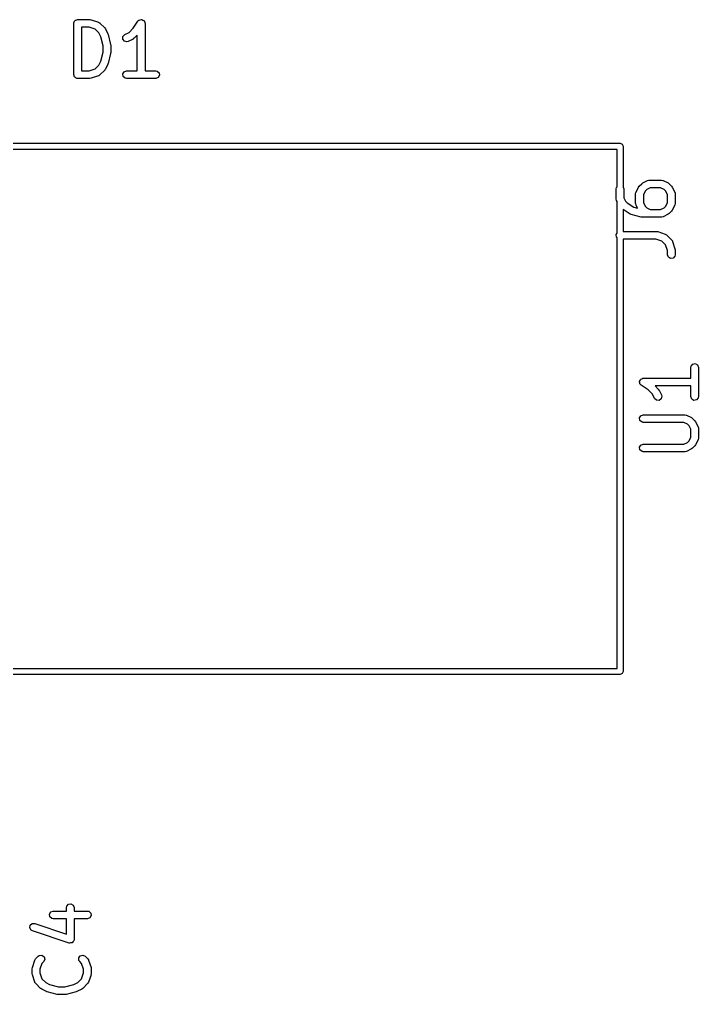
# Model space of a CAD drawing. Extents: x 50 to 157, y -175 to -22.
# Drawn here: x 109.03 to 122.25, y -56.54 to -37.53 of the extents above; entities that cross this region are included whole.
import ezdxf

# ---------------------------------------------------------------- set-up
doc = ezdxf.new("R2010")
doc.units = 0
doc.layers.add('BLACK', color=7, linetype='CONTINUOUS')

msp = doc.modelspace()

# ---------------------------------------------------------------- linework, layer by layer
at = {"layer": 'BLACK', "linetype": 'CONTINUOUS'}
for p, q in [((110.083, -37.6032), (110.085, -37.5934)), ((110.083, -38.6032), (110.083, -37.6032)), ((110.084, -37.5902), (110.086, -37.5873)), ((110.085, -37.5934), (110.084, -37.5902)), ((110.086, -37.5873), (110.088, -37.5775)), ((110.088, -37.5775), (110.1, -37.5626)), ((110.1, -37.5626), (110.11, -37.5457)), ((110.11, -37.5457), (110.116, -37.5434)), ((110.116, -37.5434), (110.121, -37.5382)), ((110.121, -37.5382), (110.14, -37.5348)), ((110.14, -37.5348), (110.158, -37.5282)), ((110.158, -37.5282), (110.396, -37.5282)), ((110.396, -37.5282), (110.418, -37.5321)), ((110.418, -37.5321), (110.42, -37.532)), ((110.42, -37.532), (110.563, -37.5796)), ((110.563, -37.5796), (110.586, -37.5921)), ((110.586, -37.5921), (110.588, -37.5959)), ((110.588, -37.5959), (110.592, -37.5978)), ((110.592, -37.5978), (110.688, -37.693)), ((111.243, -37.6983), (111.334, -37.5616)), ((111.334, -37.5616), (111.352, -37.5427)), ((111.352, -37.5427), (111.356, -37.5415)), ((111.356, -37.5415), (111.359, -37.5382)), ((111.359, -37.5382), (111.38, -37.5344)), ((111.38, -37.5344), (111.401, -37.5283)), ((111.401, -37.5283), (111.405, -37.5301)), ((111.405, -37.5301), (111.409, -37.5293)), ((111.409, -37.5293), (111.428, -37.5402)), ((111.428, -37.5402), (111.448, -37.5489)), ((111.448, -37.5489), (111.45, -37.5528)), ((111.45, -37.5528), (111.454, -37.555)), ((111.454, -37.555), (111.461, -37.5754)), ((111.461, -37.5754), (111.471, -37.5949)), ((111.471, -37.5949), (111.47, -37.5991)), ((111.47, -37.5991), (111.471, -37.6032)), ((111.471, -37.6032), (111.471, -38.5282)), ((110.233, -37.6782), (110.233, -38.5282)), ((110.384, -37.6782), (110.233, -37.6782)), ((110.499, -37.7164), (110.384, -37.6782)), ((110.573, -37.7905), (110.499, -37.7164)), ((110.611, -37.8675), (110.573, -37.7905)), ((110.688, -37.693), (110.7, -37.7114)), ((110.7, -37.7114), (110.702, -37.7125)), ((110.702, -37.7125), (110.749, -37.8077)), ((110.749, -37.8077), (110.753, -37.8201)), ((110.753, -37.8201), (110.755, -37.8231)), ((110.755, -37.8231), (110.802, -38.0136)), ((111.042, -37.8591), (111.077, -37.8218)), ((111.077, -37.8218), (111.161, -37.7796)), ((111.161, -37.7796), (111.243, -37.6983)), ((110.655, -38.041), (110.611, -37.8675)), ((110.802, -38.0136), (110.804, -38.0285)), ((111.039, -37.9103), (111.042, -37.8591)), ((111.069, -37.9515), (111.039, -37.9103)), ((111.119, -37.9634), (111.069, -37.9515)), ((111.144, -37.956), (111.119, -37.9634)), ((111.239, -37.9084), (111.144, -37.956)), ((111.241, -37.9072), (111.239, -37.9084)), ((111.259, -37.8943), (111.241, -37.9072)), ((111.321, -37.8319), (111.259, -37.8943)), ((111.321, -38.5282), (111.321, -37.8319)), ((110.611, -38.3389), (110.655, -38.1654)), ((110.655, -38.1654), (110.655, -38.041)), ((110.802, -38.1928), (110.755, -38.3833)), ((110.805, -38.1746), (110.802, -38.1894)), ((110.802, -38.1894), (110.802, -38.1928)), ((110.804, -38.0285), (110.805, -38.0318)), ((110.805, -38.0318), (110.805, -38.1746)), ((110.573, -38.4159), (110.611, -38.3389)), ((110.749, -38.3986), (110.702, -38.4939)), ((110.75, -38.3951), (110.749, -38.3986)), ((110.755, -38.3833), (110.75, -38.3951)), ((110.233, -38.5282), (110.384, -38.5282)), ((110.384, -38.5282), (110.499, -38.49)), ((110.499, -38.49), (110.573, -38.4159)), ((110.688, -38.5134), (110.592, -38.6086)), ((110.702, -38.4939), (110.688, -38.5119)), ((110.688, -38.5119), (110.688, -38.5134)), ((111.037, -38.5902), (111.062, -38.5457)), ((111.062, -38.5457), (111.111, -38.5282)), ((111.111, -38.5282), (111.321, -38.5282)), ((111.471, -38.5282), (111.682, -38.5282)), ((111.682, -38.5282), (111.708, -38.5327)), ((111.708, -38.5327), (111.747, -38.5657)), ((111.747, -38.5657), (111.756, -38.6162)), ((110.09, -38.6215), (110.083, -38.6032)), ((110.093, -38.6407), (110.09, -38.6215)), ((110.099, -38.645), (110.093, -38.6407)), ((110.101, -38.6514), (110.099, -38.645)), ((110.118, -38.6611), (110.101, -38.6514)), ((110.133, -38.6737), (110.118, -38.6611)), ((110.142, -38.6754), (110.133, -38.6737)), ((110.145, -38.677), (110.142, -38.6754)), ((110.149, -38.6765), (110.145, -38.677)), ((110.158, -38.6782), (110.149, -38.6765)), ((110.396, -38.6782), (110.158, -38.6782)), ((110.398, -38.6776), (110.396, -38.6782)), ((110.42, -38.6743), (110.398, -38.6776)), ((110.563, -38.6267), (110.42, -38.6743)), ((110.566, -38.6239), (110.563, -38.6267)), ((110.571, -38.6235), (110.566, -38.6239)), ((110.592, -38.6086), (110.571, -38.6235)), ((111.046, -38.6407), (111.037, -38.5902)), ((111.085, -38.6737), (111.046, -38.6407)), ((111.111, -38.6782), (111.085, -38.6737)), ((111.682, -38.6782), (111.111, -38.6782)), ((111.73, -38.6606), (111.682, -38.6782)), ((111.756, -38.6162), (111.73, -38.6606)), ((104.836, -39.94), (120.726, -39.94)), ((120.666, -40.06), (104.896, -40.06)), ((120.666, -40.7893), (120.666, -40.06)), ((120.726, -39.94), (120.768, -39.9576)), ((120.768, -39.9576), (120.786, -40)), ((120.786, -40), (120.786, -40.7966)), ((121.166, -40.7159), (121.261, -40.6683)), ((121.261, -40.6683), (121.286, -40.6608)), ((121.286, -40.6608), (121.291, -40.6619)), ((121.291, -40.6619), (121.295, -40.6603)), ((121.295, -40.6603), (121.533, -40.6603)), ((121.533, -40.6603), (121.559, -40.6649)), ((121.559, -40.6649), (121.562, -40.6677)), ((121.562, -40.6677), (121.566, -40.6683)), ((121.566, -40.6683), (121.662, -40.7159)), ((120.648, -40.8306), (120.653, -40.8049)), ((120.648, -41.021), (120.648, -40.8306)), ((120.653, -40.8049), (120.666, -40.7893)), ((120.786, -40.7966), (120.798, -40.8306)), ((120.798, -40.8306), (120.798, -41.0033)), ((121.037, -40.8923), (121.085, -40.797)), ((121.085, -40.797), (121.098, -40.779)), ((121.098, -40.779), (121.099, -40.7775)), ((121.099, -40.7775), (121.147, -40.7299)), ((121.147, -40.7299), (121.165, -40.7171)), ((121.165, -40.7171), (121.166, -40.7159)), ((121.244, -40.8446), (121.214, -40.875)), ((121.313, -40.8103), (121.244, -40.8446)), ((121.515, -40.8103), (121.313, -40.8103)), ((121.584, -40.8446), (121.515, -40.8103)), ((121.614, -40.875), (121.584, -40.8446)), ((121.662, -40.7159), (121.68, -40.7292)), ((121.68, -40.7292), (121.681, -40.7299)), ((121.681, -40.7299), (121.729, -40.7775)), ((121.729, -40.7775), (121.742, -40.7959)), ((121.742, -40.7959), (121.743, -40.797)), ((121.743, -40.797), (121.79, -40.8923)), ((120.65, -41.0253), (120.648, -41.021)), ((120.649, -41.0296), (120.65, -41.0253)), ((120.656, -41.0546), (120.649, -41.0296)), ((120.666, -41.074), (120.656, -41.0546)), ((120.798, -41.0033), (120.833, -41.0719)), ((121.029, -40.9258), (121.034, -40.9002)), ((121.029, -41.1163), (121.029, -40.9258)), ((121.034, -40.9002), (121.037, -40.8967)), ((121.037, -40.8967), (121.037, -40.8923)), ((121.214, -40.875), (121.179, -40.9435)), ((121.179, -40.9435), (121.179, -41.0986)), ((121.648, -40.9435), (121.614, -40.875)), ((121.648, -41.0986), (121.648, -40.9435)), ((121.79, -40.8923), (121.798, -40.9172)), ((121.798, -40.9172), (121.797, -40.9216)), ((121.797, -40.9216), (121.798, -40.9258)), ((121.798, -40.9258), (121.798, -41.1163)), ((120.666, -41.6938), (120.666, -41.074)), ((120.92, -41.3215), (120.786, -41.2323)), ((120.786, -41.2323), (120.786, -41.6603)), ((120.833, -41.0719), (120.866, -41.1056)), ((120.866, -41.1056), (120.992, -41.1895)), ((120.992, -41.1895), (121.066, -41.2081)), ((121.031, -41.1205), (121.029, -41.1163)), ((121.03, -41.1249), (121.031, -41.1205)), ((121.037, -41.1498), (121.03, -41.1249)), ((121.066, -41.2081), (121.037, -41.1498)), ((121.179, -41.0986), (121.214, -41.1671)), ((121.214, -41.1671), (121.244, -41.1975)), ((121.244, -41.1975), (121.313, -41.2318)), ((121.313, -41.2318), (121.515, -41.2318)), ((121.515, -41.2318), (121.584, -41.1975)), ((121.584, -41.1975), (121.614, -41.1671)), ((121.614, -41.1671), (121.648, -41.0986)), ((121.743, -41.2451), (121.729, -41.2631)), ((121.79, -41.1498), (121.743, -41.2451)), ((121.791, -41.1454), (121.79, -41.1498)), ((121.794, -41.1419), (121.791, -41.1454)), ((121.798, -41.1163), (121.794, -41.1419)), ((120.92, -41.3216), (120.92, -41.3215)), ((120.943, -41.3319), (120.92, -41.3216)), ((121.134, -41.3795), (120.943, -41.3319)), ((121.137, -41.3792), (121.134, -41.3795)), ((121.152, -41.3818), (121.137, -41.3792)), ((121.533, -41.3818), (121.152, -41.3818)), ((121.537, -41.3802), (121.533, -41.3818)), ((121.541, -41.3813), (121.537, -41.3802)), ((121.566, -41.3738), (121.541, -41.3813)), ((121.662, -41.3262), (121.566, -41.3738)), ((121.663, -41.325), (121.662, -41.3262)), ((121.681, -41.3122), (121.663, -41.325)), ((121.729, -41.2646), (121.681, -41.3122)), ((121.729, -41.2631), (121.729, -41.2646)), ((120.65, -41.7223), (120.666, -41.6938)), ((120.658, -41.7728), (120.65, -41.7223)), ((120.666, -41.7792), (120.658, -41.7728)), ((120.666, -50.18), (120.666, -41.7792)), ((120.786, -41.6603), (121.438, -41.6603)), ((121.425, -41.8103), (120.786, -41.8103)), ((120.786, -41.8103), (120.786, -50.24)), ((121.54, -41.8485), (121.425, -41.8103)), ((121.438, -41.6603), (121.46, -41.6642)), ((121.46, -41.6642), (121.461, -41.6642)), ((121.461, -41.6642), (121.604, -41.7118)), ((121.604, -41.7118), (121.627, -41.7242)), ((121.627, -41.7242), (121.629, -41.728)), ((121.629, -41.728), (121.634, -41.7299)), ((121.634, -41.7299), (121.729, -41.8252)), ((121.61, -41.9187), (121.54, -41.8485)), ((121.648, -42.0332), (121.61, -41.9187)), ((121.729, -41.8252), (121.744, -41.8465)), ((121.744, -41.8465), (121.744, -41.851)), ((121.744, -41.851), (121.747, -41.8545)), ((121.747, -41.8545), (121.795, -41.9973)), ((121.795, -41.9973), (121.798, -42.0195)), ((121.648, -42.1163), (121.648, -42.0332)), ((121.666, -42.1645), (121.648, -42.1163)), ((121.71, -42.1901), (121.666, -42.1645)), ((121.761, -42.1812), (121.71, -42.1901)), ((121.794, -42.1419), (121.761, -42.1812)), ((121.798, -42.1163), (121.794, -42.1419)), ((121.798, -42.0195), (121.798, -42.021)), ((121.798, -42.021), (121.798, -42.1163)), ((122.103, -44.3105), (122.108, -44.2848)), ((122.108, -44.2848), (122.141, -44.2455)), ((122.141, -44.2455), (122.191, -44.2366)), ((122.191, -44.2366), (122.236, -44.2623)), ((122.236, -44.2623), (122.253, -44.3105)), ((122.103, -44.5212), (122.103, -44.3105)), ((122.253, -44.3105), (122.253, -44.8819)), ((121.104, -44.5914), (121.105, -44.5874)), ((121.11, -44.6123), (121.104, -44.5914)), ((121.105, -44.5832), (121.115, -44.5643)), ((121.105, -44.5874), (121.105, -44.5832)), ((121.113, -44.6337), (121.11, -44.6123)), ((121.117, -44.6365), (121.113, -44.6337)), ((121.115, -44.5643), (121.124, -44.5444)), ((121.118, -44.6406), (121.117, -44.6365)), ((121.137, -44.6586), (121.118, -44.6406)), ((121.124, -44.5444), (121.128, -44.5425)), ((121.128, -44.5425), (121.13, -44.5387)), ((121.13, -44.5387), (121.151, -44.5313)), ((121.273, -44.7497), (121.137, -44.6586)), ((121.151, -44.5313), (121.17, -44.5216)), ((121.17, -44.5216), (121.174, -44.5227)), ((121.174, -44.5227), (121.178, -44.5212)), ((121.178, -44.5212), (122.103, -44.5212)), ((122.103, -44.6712), (121.407, -44.6712)), ((121.407, -44.6712), (121.47, -44.7336)), ((122.103, -44.8819), (122.103, -44.6712)), ((121.355, -44.8311), (121.273, -44.7497)), ((121.397, -44.9154), (121.355, -44.8311)), ((121.47, -44.7336), (121.482, -44.752)), ((121.482, -44.752), (121.484, -44.7531)), ((121.484, -44.7531), (121.531, -44.8484)), ((121.531, -44.8484), (121.539, -44.8733)), ((121.434, -44.9507), (121.397, -44.9154)), ((121.485, -44.9538), (121.434, -44.9507)), ((121.527, -44.9232), (121.485, -44.9538)), ((121.539, -44.8733), (121.527, -44.9232)), ((122.121, -44.9301), (122.103, -44.8819)), ((122.165, -44.9558), (122.121, -44.9301)), ((122.216, -44.9469), (122.165, -44.9558)), ((122.249, -44.9076), (122.216, -44.9469)), ((122.253, -44.8819), (122.249, -44.9076)), ((121.13, -45.253), (121.178, -45.2355)), ((121.178, -45.2355), (121.988, -45.2355)), ((121.988, -45.2355), (122.014, -45.24)), ((122.014, -45.24), (122.017, -45.2429)), ((122.017, -45.2429), (122.021, -45.2434)), ((122.021, -45.2434), (122.117, -45.291)), ((121.105, -45.2975), (121.13, -45.253)), ((121.113, -45.348), (121.105, -45.2975)), ((121.153, -45.381), (121.113, -45.348)), ((121.178, -45.3855), (121.153, -45.381)), ((121.97, -45.3855), (121.178, -45.3855)), ((122.039, -45.4197), (121.97, -45.3855)), ((122.069, -45.4501), (122.039, -45.4197)), ((122.117, -45.291), (122.135, -45.3044)), ((122.135, -45.3044), (122.136, -45.3051)), ((122.136, -45.3051), (122.184, -45.3527)), ((122.184, -45.3527), (122.197, -45.371)), ((122.197, -45.371), (122.198, -45.3722)), ((122.198, -45.3722), (122.245, -45.4674)), ((122.103, -45.5187), (122.069, -45.4501)), ((122.103, -45.6737), (122.103, -45.5187)), ((122.245, -45.4674), (122.253, -45.4924)), ((122.253, -45.4924), (122.252, -45.4967)), ((122.252, -45.4967), (122.253, -45.501)), ((122.253, -45.501), (122.253, -45.6914)), ((121.13, -45.8245), (121.178, -45.8069)), ((121.178, -45.8069), (121.97, -45.8069)), ((121.97, -45.8069), (122.039, -45.7726)), ((122.039, -45.7726), (122.069, -45.7422)), ((122.069, -45.7422), (122.103, -45.6737)), ((122.245, -45.725), (122.198, -45.8202)), ((122.246, -45.7205), (122.245, -45.725)), ((122.249, -45.7171), (122.246, -45.7205)), ((122.253, -45.6914), (122.249, -45.7171)), ((121.105, -45.8689), (121.13, -45.8245)), ((121.113, -45.9194), (121.105, -45.8689)), ((121.153, -45.9524), (121.113, -45.9194)), ((121.178, -45.9569), (121.153, -45.9524)), ((121.988, -45.9569), (121.178, -45.9569)), ((121.992, -45.9554), (121.988, -45.9569)), ((121.996, -45.9564), (121.992, -45.9554)), ((122.021, -45.949), (121.996, -45.9564)), ((122.117, -45.9014), (122.021, -45.949)), ((122.118, -45.9002), (122.117, -45.9014)), ((122.136, -45.8873), (122.118, -45.9002)), ((122.184, -45.8397), (122.136, -45.8873)), ((122.198, -45.8202), (122.184, -45.8382)), ((122.184, -45.8382), (122.184, -45.8397)), ((104.896, -50.18), (120.666, -50.18)), ((120.726, -50.3), (104.836, -50.3)), ((120.768, -50.2824), (120.726, -50.3)), ((120.786, -50.24), (120.768, -50.2824)), ((109.608, -54.9738), (109.634, -54.9294)), ((109.634, -54.9294), (109.682, -54.9119)), ((109.682, -54.9119), (109.94, -54.9119)), ((109.94, -54.844), (109.945, -54.8184)), ((109.94, -54.9119), (109.94, -54.844)), ((109.945, -54.8184), (109.978, -54.7791)), ((109.978, -54.7791), (110.028, -54.7702)), ((110.028, -54.7702), (110.072, -54.7958)), ((110.072, -54.7958), (110.09, -54.844)), ((110.09, -54.844), (110.09, -54.9119)), ((110.09, -54.9119), (110.348, -54.9119)), ((110.348, -54.9119), (110.374, -54.9164)), ((110.374, -54.9164), (110.413, -54.9494)), ((109.617, -55.0244), (109.608, -54.9738)), ((109.656, -55.0573), (109.617, -55.0244)), ((109.682, -55.0619), (109.656, -55.0573)), ((109.94, -55.0619), (109.682, -55.0619)), ((109.94, -55.359), (109.94, -55.0619)), ((110.348, -55.0619), (110.09, -55.0619)), ((110.09, -55.0619), (110.09, -55.4631)), ((110.397, -55.0443), (110.348, -55.0619)), ((110.422, -54.9999), (110.397, -55.0443)), ((110.413, -54.9494), (110.422, -54.9999)), ((109.227, -55.24), (109.235, -55.1893)), ((109.254, -55.2837), (109.227, -55.24)), ((109.235, -55.1893), (109.273, -55.1552)), ((109.277, -55.2961), (109.254, -55.2837)), ((109.273, -55.1552), (109.324, -55.1538)), ((109.991, -55.5342), (109.277, -55.2961)), ((109.324, -55.1538), (109.94, -55.359)), ((110.081, -55.4988), (110.066, -55.5123)), ((110.082, -55.4931), (110.081, -55.4988)), ((110.086, -55.4887), (110.082, -55.4931)), ((110.09, -55.4631), (110.086, -55.4887)), ((109.997, -55.5341), (109.991, -55.5342)), ((110.002, -55.5369), (109.997, -55.5341)), ((110.022, -55.5334), (110.002, -55.5369)), ((110.043, -55.5328), (110.022, -55.5334)), ((110.047, -55.529), (110.043, -55.5328)), ((110.053, -55.528), (110.047, -55.529)), ((110.066, -55.5123), (110.053, -55.528)), ((109.277, -56.0108), (109.325, -55.8679)), ((109.325, -55.8679), (109.337, -55.845)), ((109.337, -55.845), (109.341, -55.8427)), ((109.341, -55.8427), (109.343, -55.8386)), ((109.343, -55.8386), (109.391, -55.791)), ((109.391, -55.791), (109.412, -55.776)), ((109.412, -55.776), (109.463, -55.7716)), ((109.463, -55.7716), (109.505, -55.801)), ((109.518, -55.8506), (109.497, -55.897)), ((109.505, -55.801), (109.518, -55.8506)), ((110.181, -55.8246), (110.21, -55.7826)), ((110.185, -55.8757), (110.181, -55.8246)), ((110.2, -55.897), (110.185, -55.8757)), ((110.21, -55.7826), (110.26, -55.7693)), ((110.26, -55.7693), (110.306, -55.791)), ((110.306, -55.791), (110.354, -55.8386)), ((110.354, -55.8386), (110.369, -55.8599)), ((110.369, -55.8599), (110.369, -55.8644)), ((110.369, -55.8644), (110.372, -55.8679)), ((110.372, -55.8679), (110.42, -56.0108)), ((109.273, -56.0345), (109.277, -56.0124)), ((109.273, -56.1297), (109.273, -56.0345)), ((109.277, -56.0124), (109.277, -56.0108)), ((109.462, -55.9321), (109.423, -56.0467)), ((109.423, -56.0467), (109.423, -56.1176)), ((109.497, -55.897), (109.462, -55.9321)), ((110.235, -55.9321), (110.2, -55.897)), ((110.273, -56.0467), (110.235, -55.9321)), ((110.273, -56.1176), (110.273, -56.0467)), ((110.42, -56.0108), (110.423, -56.033)), ((110.423, -56.033), (110.423, -56.0345)), ((110.423, -56.0345), (110.423, -56.1297)), ((109.274, -56.1313), (109.273, -56.1297)), ((109.277, -56.1534), (109.274, -56.1313)), ((109.325, -56.2963), (109.277, -56.1534)), ((109.423, -56.1176), (109.462, -56.2321)), ((109.462, -56.2321), (109.536, -56.3062)), ((110.161, -56.3062), (110.235, -56.2321)), ((110.235, -56.2321), (110.273, -56.1176)), ((110.42, -56.1534), (110.372, -56.2963)), ((110.423, -56.1297), (110.419, -56.1518)), ((110.419, -56.1518), (110.42, -56.1534)), ((109.328, -56.2998), (109.325, -56.2963)), ((109.328, -56.3043), (109.328, -56.2998)), ((109.343, -56.3256), (109.328, -56.3043)), ((109.438, -56.4209), (109.343, -56.3256)), ((109.44, -56.4215), (109.438, -56.4209)), ((109.458, -56.4349), (109.44, -56.4215)), ((109.553, -56.4825), (109.458, -56.4349)), ((109.536, -56.3062), (109.613, -56.3447)), ((109.613, -56.3447), (109.786, -56.3881)), ((109.786, -56.3881), (109.911, -56.3881)), ((109.911, -56.3881), (110.084, -56.3447)), ((110.084, -56.3447), (110.161, -56.3062)), ((110.239, -56.4349), (110.144, -56.4825)), ((110.24, -56.4337), (110.239, -56.4349)), ((110.259, -56.4209), (110.24, -56.4337)), ((110.354, -56.3256), (110.259, -56.4209)), ((110.356, -56.3216), (110.354, -56.3256)), ((110.36, -56.3192), (110.356, -56.3216)), ((110.372, -56.2963), (110.36, -56.3192)), ((109.556, -56.4829), (109.553, -56.4825)), ((109.568, -56.4882), (109.556, -56.4829)), ((109.759, -56.5358), (109.568, -56.4882)), ((109.762, -56.5355), (109.759, -56.5358)), ((109.777, -56.5381), (109.762, -56.5355)), ((109.92, -56.5381), (109.777, -56.5381)), ((109.923, -56.5369), (109.92, -56.5381)), ((109.938, -56.5358), (109.923, -56.5369)), ((110.128, -56.4882), (109.938, -56.5358)), ((110.131, -56.4862), (110.128, -56.4882)), ((110.144, -56.4825), (110.131, -56.4862))]:
    msp.add_line(p, q, dxfattribs=at)

doc.saveas('drawing.dxf')
